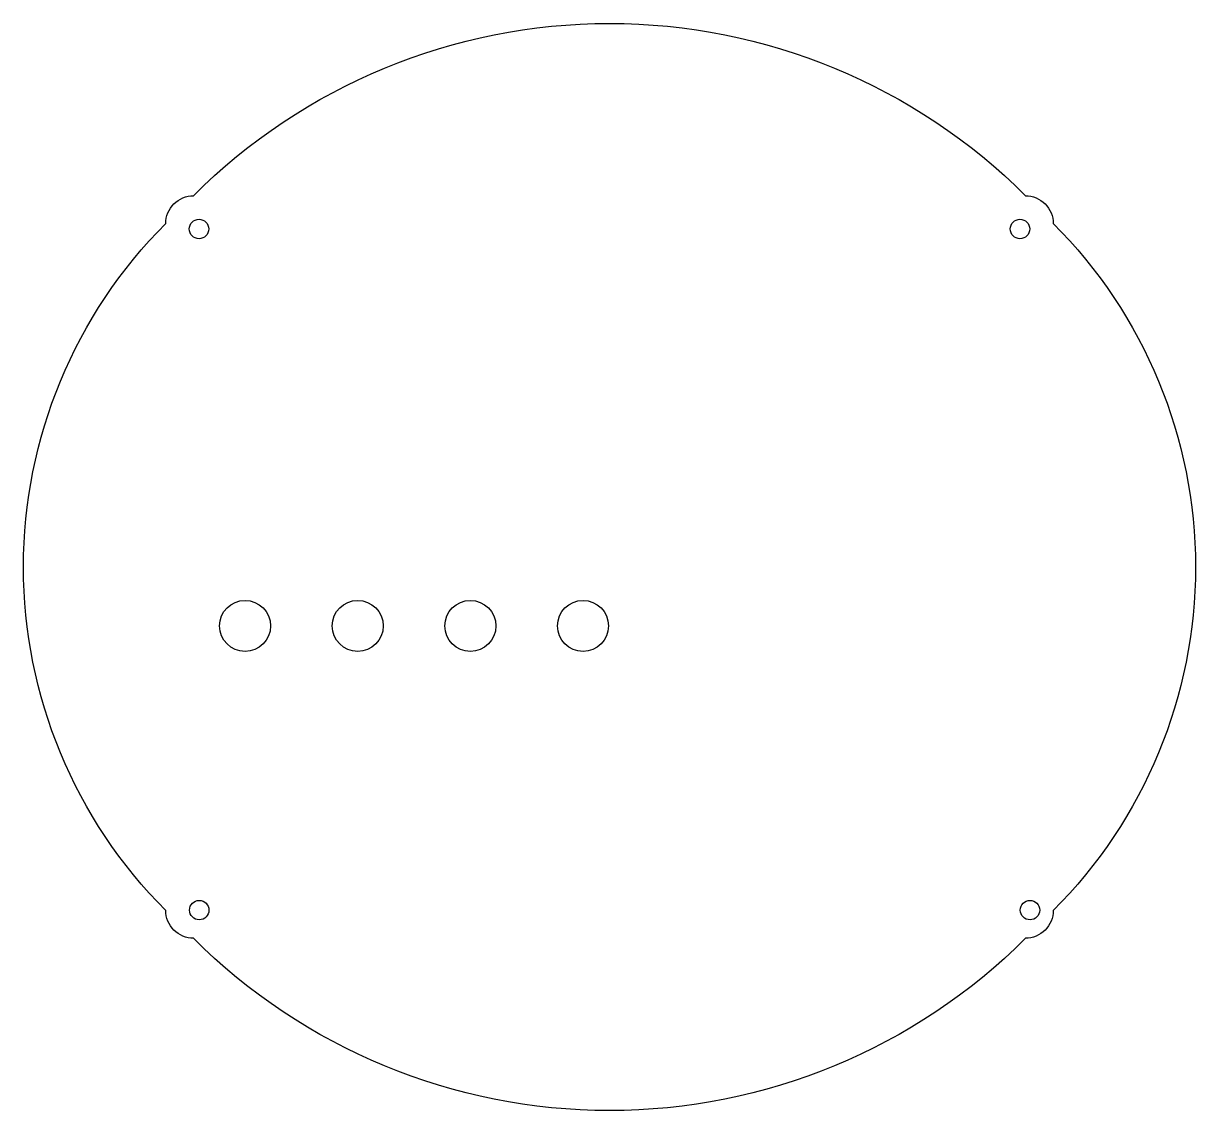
# Model space of a CAD drawing. Extents: x -26 to 186, y -31 to 165.
import ezdxf

# ---------------------------------------------------------------- set-up
doc = ezdxf.new("R2010")
doc.units = 0

msp = doc.modelspace()

# ---------------------------------------------------------------- linework, layer by layer
at = {"layer": 'CORTE_EXTERNO'}
msp.add_lwpolyline([(5, 133.96, -0.414214), (155.09, 133.96, -0.414214), (160.09, 128.96, -0.414214), (160.09, 5, -0.414214), (155.09, 0, -0.414214), (5, 0, -0.414214), (0, 5, -0.414214), (0, 128.96, -0.414214)], format="xyb", close=True, dxfattribs=at)
at = {"layer": 'FUROS'}
for centre, radius in [((6, 127.96), 1.75), ((154.09, 127.96), 1.75), ((14.305, 56.36), 4.6), ((34.625, 56.36), 4.6), ((54.945, 56.36), 4.6), ((75.265, 56.36), 4.6), ((6.04, 5.08), 1.75), ((155.9, 5.08), 1.75)]:
    msp.add_circle(centre, radius, dxfattribs=at)

doc.saveas('drawing.dxf')
